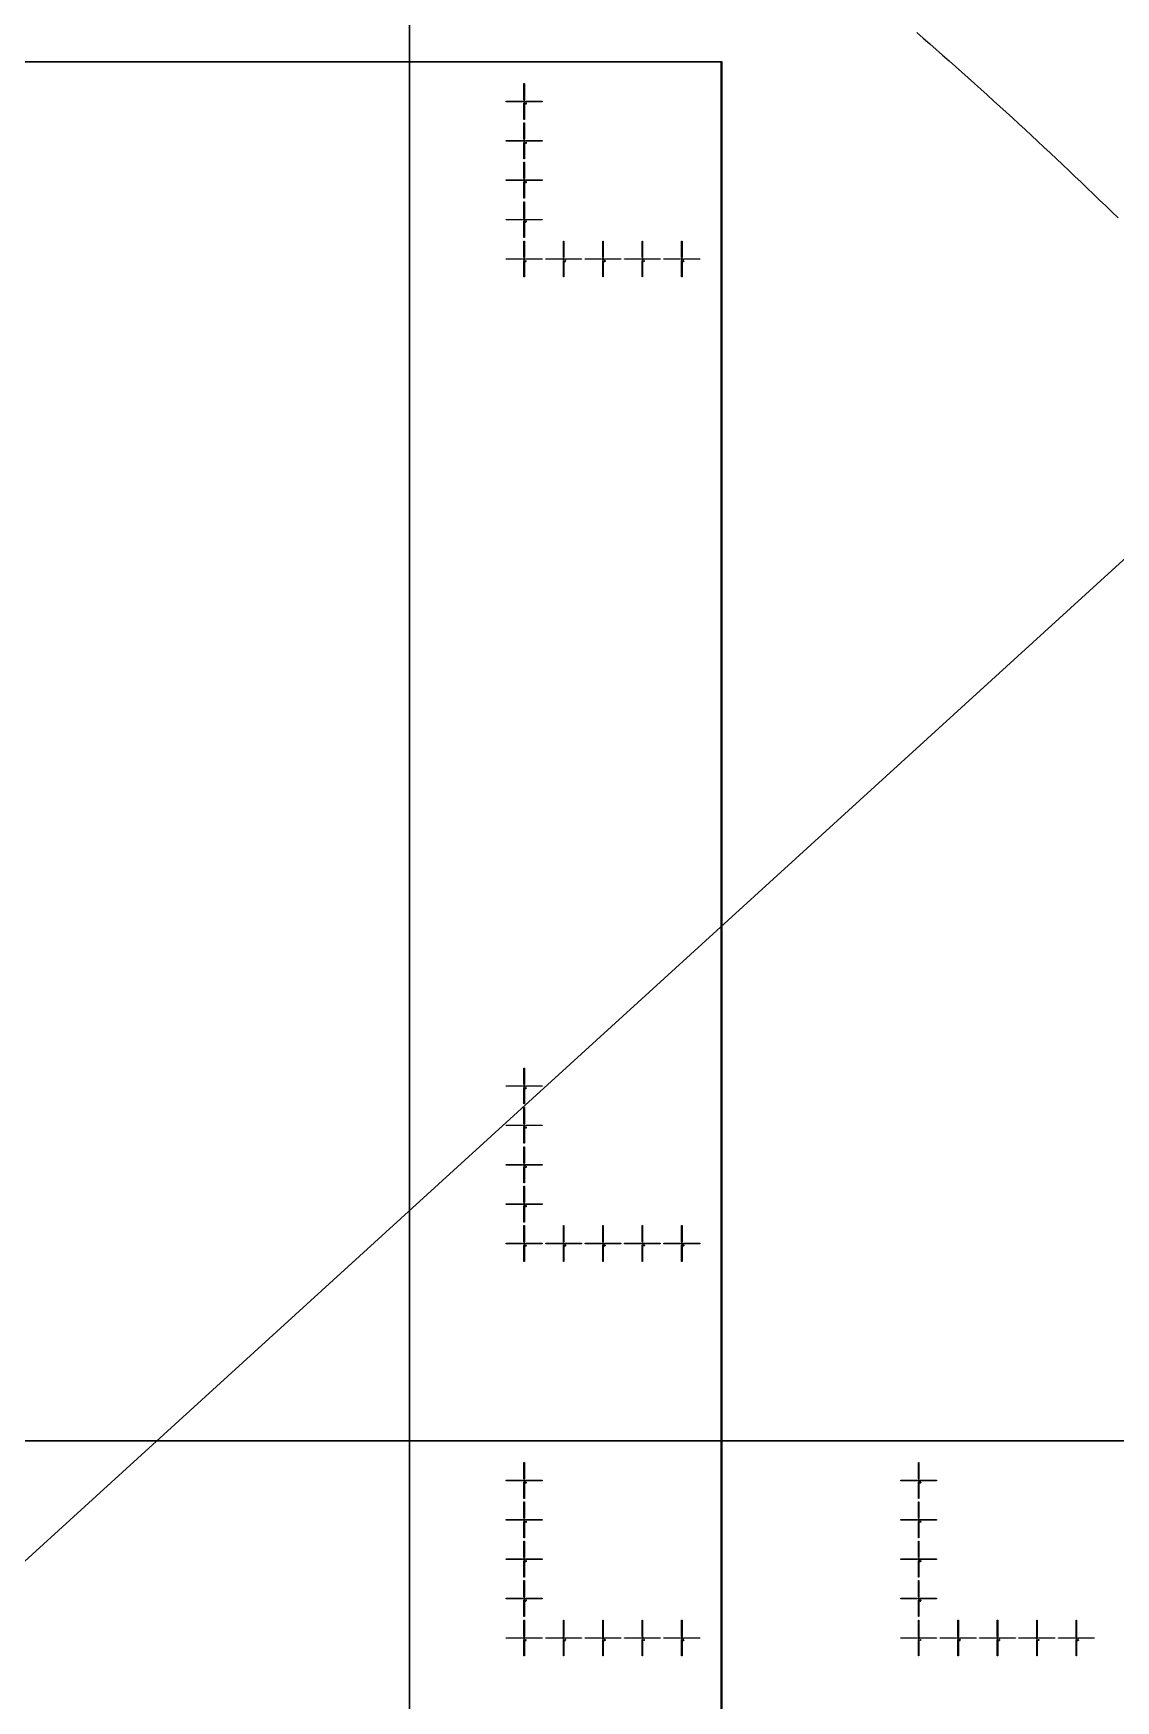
# Model space of a CAD drawing. Extents: x -25400 to 25400, y -24113 to 25400.
# Drawn here: x 10513 to 16007, y 8834 to 17302 of the extents above; entities that cross this region are included whole.
import ezdxf

# ---------------------------------------------------------------- set-up
doc = ezdxf.new("R2010")
doc.units = 0
for name, color, linetype in [('L0D0', 1, 'CONTINUOUS'), ('L1D0', 2, 'CONTINUOUS'), ('L3D0', 3, 'CONTINUOUS')]:
    doc.layers.add(name, color=color, linetype=linetype)

msp = doc.modelspace()

# ---------------------------------------------------------------- linework, layer by layer
at = {"layer": 'L0D0'}
for points in [[(12421.944, 22155.255), (12421.944, -22155.255)], [(12421.944, -22155.255), (12421.944, 22155.255)], [(14997.802, 17305.373), (15030.575, 17276.916), (15063.294, 17248.396), (15095.96, 17219.814), (15128.571, 17191.171), (15161.127, 17162.466), (15193.629, 17133.699), (15226.077, 17104.87), (15258.47, 17075.98), (15290.808, 17047.029), (15323.091, 17018.017), (15355.319, 16988.943), (15387.492, 16959.808), (15419.609, 16930.613), (15451.672, 16901.356), (15483.678, 16872.039), (15515.63, 16842.661), (15547.525, 16813.223), (15579.364, 16783.724), (15611.148, 16754.165), (15642.875, 16724.546), (15674.547, 16694.867), (15706.162, 16665.128), (15737.72, 16635.329), (15769.222, 16605.47), (15800.667, 16575.552), (15832.056, 16545.574), (15863.388, 16515.536), (15894.662, 16485.439), (15925.88, 16455.283), (15957.04, 16425.068), (15988.143, 16394.794), (16019.189, 16364.461)], [(0, 0), (16923.304, 15427.63)], [(16923.304, 15427.63), (0, 0)]]:
    msp.add_lwpolyline(points, dxfattribs=at)
at = {"layer": 'L1D0'}
for points in [[(13003.25, 16963.85), (13003.25, 17046.85), (13005.75, 17046.85), (13005.75, 16963.85)], [(12913.5, 16954.6), (12913.5, 16957.1), (12996.5, 16957.1), (12996.5, 16954.6)], [(13004.3, 16950.85), (13004.3, 16955.65), (12999.5, 16955.65), (12999.5, 16956.05), (13004.3, 16956.05), (13004.3, 16960.85), (13004.7, 16960.85), (13004.7, 16956.05), (13009.5, 16956.05), (13009.5, 16955.65), (13004.7, 16955.65), (13004.7, 16950.85)], [(13003.25, 16864.85), (13003.25, 16947.85), (13005.75, 16947.85), (13005.75, 16864.85)], [(13010.5, 16945.294), (13010.5, 16948.85), (13014.944, 16948.85), (13014.944, 16947.961), (13011.389, 16947.961), (13011.389, 16946.183), (13014.056, 16946.183), (13014.056, 16945.294)], [(13010.5, 16942.628), (13010.5, 16943.517), (13014.056, 16943.517), (13014.056, 16942.628)], [(13012.5, 16954.6), (13012.5, 16957.1), (13095.5, 16957.1), (13095.5, 16954.6)], [(13014.056, 16943.517), (13014.056, 16945.294), (13014.944, 16945.294), (13014.944, 16943.517)], [(13003.25, 16763.85), (13003.25, 16846.85), (13005.75, 16846.85), (13005.75, 16763.85)], [(12913.5, 16754.6), (12913.5, 16757.1), (12996.5, 16757.1), (12996.5, 16754.6)], [(13004.3, 16750.85), (13004.3, 16755.65), (12999.5, 16755.65), (12999.5, 16756.05), (13004.3, 16756.05), (13004.3, 16760.85), (13004.7, 16760.85), (13004.7, 16756.05), (13009.5, 16756.05), (13009.5, 16755.65), (13004.7, 16755.65), (13004.7, 16750.85)], [(13003.25, 16664.85), (13003.25, 16747.85), (13005.75, 16747.85), (13005.75, 16664.85)], [(13013.167, 16742.628), (13013.167, 16744.406), (13010.5, 16744.406), (13010.5, 16746.183), (13011.389, 16746.183), (13011.389, 16745.294), (13013.167, 16745.294), (13013.167, 16747.961), (13012.278, 16747.961), (13012.278, 16748.85), (13014.056, 16748.85), (13014.056, 16745.294), (13014.944, 16745.294), (13014.944, 16744.406), (13014.056, 16744.406), (13014.056, 16742.628)], [(13011.389, 16746.183), (13011.389, 16747.961), (13012.278, 16747.961), (13012.278, 16746.183)], [(13012.5, 16754.6), (13012.5, 16757.1), (13095.5, 16757.1), (13095.5, 16754.6)], [(13003.25, 16563.85), (13003.25, 16646.85), (13005.75, 16646.85), (13005.75, 16563.85)], [(12913.5, 16554.6), (12913.5, 16557.1), (12996.5, 16557.1), (12996.5, 16554.6)], [(13004.3, 16550.85), (13004.3, 16555.65), (12999.5, 16555.65), (12999.5, 16556.05), (13004.3, 16556.05), (13004.3, 16560.85), (13004.7, 16560.85), (13004.7, 16556.05), (13009.5, 16556.05), (13009.5, 16555.65), (13004.7, 16555.65), (13004.7, 16550.85)], [(13003.25, 16464.85), (13003.25, 16547.85), (13005.75, 16547.85), (13005.75, 16464.85)], [(13010.5, 16547.961), (13010.5, 16548.85), (13014.056, 16548.85), (13014.056, 16547.961)], [(13010.5, 16542.628), (13010.5, 16543.517), (13014.056, 16543.517), (13014.056, 16542.628)], [(13011.389, 16545.294), (13011.389, 16546.183), (13014.056, 16546.183), (13014.056, 16545.294)], [(13012.5, 16554.6), (13012.5, 16557.1), (13095.5, 16557.1), (13095.5, 16554.6)], [(13014.056, 16546.183), (13014.056, 16547.961), (13014.944, 16547.961), (13014.944, 16546.183)], [(13014.056, 16543.517), (13014.056, 16545.294), (13014.944, 16545.294), (13014.944, 16543.517)], [(13003.25, 16363.85), (13003.25, 16446.85), (13005.75, 16446.85), (13005.75, 16363.85)], [(12913.5, 16354.6), (12913.5, 16357.1), (12996.5, 16357.1), (12996.5, 16354.6)], [(13004.3, 16350.85), (13004.3, 16355.65), (12999.5, 16355.65), (12999.5, 16356.05), (13004.3, 16356.05), (13004.3, 16360.85), (13004.7, 16360.85), (13004.7, 16356.05), (13009.5, 16356.05), (13009.5, 16355.65), (13004.7, 16355.65), (13004.7, 16350.85)], [(13003.25, 16264.85), (13003.25, 16347.85), (13005.75, 16347.85), (13005.75, 16264.85)], [(13010.5, 16347.072), (13010.5, 16347.961), (13011.389, 16347.961), (13011.389, 16347.072)], [(13010.5, 16342.628), (13010.5, 16344.406), (13011.389, 16344.406), (13011.389, 16343.517), (13014.944, 16343.517), (13014.944, 16342.628)], [(13011.389, 16347.961), (13011.389, 16348.85), (13014.056, 16348.85), (13014.056, 16347.961)], [(13011.389, 16344.406), (13011.389, 16345.294), (13013.167, 16345.294), (13013.167, 16344.406)], [(13012.5, 16354.6), (13012.5, 16357.1), (13095.5, 16357.1), (13095.5, 16354.6)], [(13013.167, 16345.294), (13013.167, 16346.183), (13014.056, 16346.183), (13014.056, 16345.294)], [(13014.056, 16346.183), (13014.056, 16347.961), (13014.944, 16347.961), (13014.944, 16346.183)], [(13003.25, 16163.85), (13003.25, 16246.85), (13005.75, 16246.85), (13005.75, 16163.85)], [(13203.25, 16163.85), (13203.25, 16246.85), (13205.75, 16246.85), (13205.75, 16163.85)], [(13403.25, 16163.85), (13403.25, 16246.85), (13405.75, 16246.85), (13405.75, 16163.85)], [(13603.25, 16163.85), (13603.25, 16246.85), (13605.75, 16246.85), (13605.75, 16163.85)], [(13803.25, 16163.85), (13803.25, 16246.85), (13805.75, 16246.85), (13805.75, 16163.85)], [(12913.5, 16154.6), (12913.5, 16157.1), (12996.5, 16157.1), (12996.5, 16154.6)], [(13004.3, 16150.85), (13004.3, 16155.65), (12999.5, 16155.65), (12999.5, 16156.05), (13004.3, 16156.05), (13004.3, 16160.85), (13004.7, 16160.85), (13004.7, 16156.05), (13009.5, 16156.05), (13009.5, 16155.65), (13004.7, 16155.65), (13004.7, 16150.85)], [(13003.25, 16064.85), (13003.25, 16147.85), (13005.75, 16147.85), (13005.75, 16064.85)], [(13011.389, 16142.628), (13011.389, 16143.517), (13012.278, 16143.517), (13012.278, 16147.072), (13011.389, 16147.072), (13011.389, 16147.961), (13012.278, 16147.961), (13012.278, 16148.85), (13013.167, 16148.85), (13013.167, 16143.517), (13014.056, 16143.517), (13014.056, 16142.628)], [(13012.5, 16154.6), (13012.5, 16157.1), (13095.5, 16157.1), (13095.5, 16154.6)], [(13113.5, 16154.6), (13113.5, 16157.1), (13196.5, 16157.1), (13196.5, 16154.6)], [(13204.3, 16150.85), (13204.3, 16155.65), (13199.5, 16155.65), (13199.5, 16156.05), (13204.3, 16156.05), (13204.3, 16160.85), (13204.7, 16160.85), (13204.7, 16156.05), (13209.5, 16156.05), (13209.5, 16155.65), (13204.7, 16155.65), (13204.7, 16150.85)], [(13203.25, 16064.85), (13203.25, 16147.85), (13205.75, 16147.85), (13205.75, 16064.85)], [(13210.5, 16147.072), (13210.5, 16147.961), (13211.389, 16147.961), (13211.389, 16147.072)], [(13210.5, 16142.628), (13210.5, 16144.406), (13211.389, 16144.406), (13211.389, 16143.517), (13214.944, 16143.517), (13214.944, 16142.628)], [(13211.389, 16147.961), (13211.389, 16148.85), (13214.056, 16148.85), (13214.056, 16147.961)], [(13211.389, 16144.406), (13211.389, 16145.294), (13213.167, 16145.294), (13213.167, 16144.406)], [(13212.5, 16154.6), (13212.5, 16157.1), (13295.5, 16157.1), (13295.5, 16154.6)], [(13213.167, 16145.294), (13213.167, 16146.183), (13214.056, 16146.183), (13214.056, 16145.294)], [(13214.056, 16146.183), (13214.056, 16147.961), (13214.944, 16147.961), (13214.944, 16146.183)], [(13313.5, 16154.6), (13313.5, 16157.1), (13396.5, 16157.1), (13396.5, 16154.6)], [(13404.3, 16150.85), (13404.3, 16155.65), (13399.5, 16155.65), (13399.5, 16156.05), (13404.3, 16156.05), (13404.3, 16160.85), (13404.7, 16160.85), (13404.7, 16156.05), (13409.5, 16156.05), (13409.5, 16155.65), (13404.7, 16155.65), (13404.7, 16150.85)], [(13403.25, 16064.85), (13403.25, 16147.85), (13405.75, 16147.85), (13405.75, 16064.85)], [(13410.5, 16147.961), (13410.5, 16148.85), (13414.056, 16148.85), (13414.056, 16147.961)], [(13410.5, 16142.628), (13410.5, 16143.517), (13414.056, 16143.517), (13414.056, 16142.628)], [(13411.389, 16145.294), (13411.389, 16146.183), (13414.056, 16146.183), (13414.056, 16145.294)], [(13412.5, 16154.6), (13412.5, 16157.1), (13495.5, 16157.1), (13495.5, 16154.6)], [(13414.056, 16146.183), (13414.056, 16147.961), (13414.944, 16147.961), (13414.944, 16146.183)], [(13414.056, 16143.517), (13414.056, 16145.294), (13414.944, 16145.294), (13414.944, 16143.517)], [(13513.5, 16154.6), (13513.5, 16157.1), (13596.5, 16157.1), (13596.5, 16154.6)], [(13604.3, 16150.85), (13604.3, 16155.65), (13599.5, 16155.65), (13599.5, 16156.05), (13604.3, 16156.05), (13604.3, 16160.85), (13604.7, 16160.85), (13604.7, 16156.05), (13609.5, 16156.05), (13609.5, 16155.65), (13604.7, 16155.65), (13604.7, 16150.85)], [(13603.25, 16064.85), (13603.25, 16147.85), (13605.75, 16147.85), (13605.75, 16064.85)], [(13613.167, 16142.628), (13613.167, 16144.406), (13610.5, 16144.406), (13610.5, 16146.183), (13611.389, 16146.183), (13611.389, 16145.294), (13613.167, 16145.294), (13613.167, 16147.961), (13612.278, 16147.961), (13612.278, 16148.85), (13614.056, 16148.85), (13614.056, 16145.294), (13614.944, 16145.294), (13614.944, 16144.406), (13614.056, 16144.406), (13614.056, 16142.628)], [(13611.389, 16146.183), (13611.389, 16147.961), (13612.278, 16147.961), (13612.278, 16146.183)], [(13612.5, 16154.6), (13612.5, 16157.1), (13695.5, 16157.1), (13695.5, 16154.6)], [(13713.5, 16154.6), (13713.5, 16157.1), (13796.5, 16157.1), (13796.5, 16154.6)], [(13804.3, 16150.85), (13804.3, 16155.65), (13799.5, 16155.65), (13799.5, 16156.05), (13804.3, 16156.05), (13804.3, 16160.85), (13804.7, 16160.85), (13804.7, 16156.05), (13809.5, 16156.05), (13809.5, 16155.65), (13804.7, 16155.65), (13804.7, 16150.85)], [(13803.25, 16064.85), (13803.25, 16147.85), (13805.75, 16147.85), (13805.75, 16064.85)], [(13810.5, 16145.294), (13810.5, 16148.85), (13814.944, 16148.85), (13814.944, 16147.961), (13811.389, 16147.961), (13811.389, 16146.183), (13814.056, 16146.183), (13814.056, 16145.294)], [(13810.5, 16142.628), (13810.5, 16143.517), (13814.056, 16143.517), (13814.056, 16142.628)], [(13812.5, 16154.6), (13812.5, 16157.1), (13895.5, 16157.1), (13895.5, 16154.6)], [(13814.056, 16143.517), (13814.056, 16145.294), (13814.944, 16145.294), (13814.944, 16143.517)], [(13003.25, 11963.85), (13003.25, 12046.85), (13005.75, 12046.85), (13005.75, 11963.85)], [(12913.5, 11954.6), (12913.5, 11957.1), (12996.5, 11957.1), (12996.5, 11954.6)], [(13004.3, 11950.85), (13004.3, 11955.65), (12999.5, 11955.65), (12999.5, 11956.05), (13004.3, 11956.05), (13004.3, 11960.85), (13004.7, 11960.85), (13004.7, 11956.05), (13009.5, 11956.05), (13009.5, 11955.65), (13004.7, 11955.65), (13004.7, 11950.85)], [(13003.25, 11864.85), (13003.25, 11947.85), (13005.75, 11947.85), (13005.75, 11864.85)], [(13010.5, 11945.294), (13010.5, 11948.85), (13014.944, 11948.85), (13014.944, 11947.961), (13011.389, 11947.961), (13011.389, 11946.183), (13014.056, 11946.183), (13014.056, 11945.294)], [(13010.5, 11942.628), (13010.5, 11943.517), (13014.056, 11943.517), (13014.056, 11942.628)], [(13012.5, 11954.6), (13012.5, 11957.1), (13095.5, 11957.1), (13095.5, 11954.6)], [(13014.056, 11943.517), (13014.056, 11945.294), (13014.944, 11945.294), (13014.944, 11943.517)], [(13003.25, 11763.85), (13003.25, 11846.85), (13005.75, 11846.85), (13005.75, 11763.85)], [(12913.5, 11754.6), (12913.5, 11757.1), (12996.5, 11757.1), (12996.5, 11754.6)], [(13004.3, 11750.85), (13004.3, 11755.65), (12999.5, 11755.65), (12999.5, 11756.05), (13004.3, 11756.05), (13004.3, 11760.85), (13004.7, 11760.85), (13004.7, 11756.05), (13009.5, 11756.05), (13009.5, 11755.65), (13004.7, 11755.65), (13004.7, 11750.85)], [(13003.25, 11664.85), (13003.25, 11747.85), (13005.75, 11747.85), (13005.75, 11664.85)], [(13013.167, 11742.628), (13013.167, 11744.406), (13010.5, 11744.406), (13010.5, 11746.183), (13011.389, 11746.183), (13011.389, 11745.294), (13013.167, 11745.294), (13013.167, 11747.961), (13012.278, 11747.961), (13012.278, 11748.85), (13014.056, 11748.85), (13014.056, 11745.294), (13014.944, 11745.294), (13014.944, 11744.406), (13014.056, 11744.406), (13014.056, 11742.628)], [(13011.389, 11746.183), (13011.389, 11747.961), (13012.278, 11747.961), (13012.278, 11746.183)], [(13012.5, 11754.6), (13012.5, 11757.1), (13095.5, 11757.1), (13095.5, 11754.6)], [(13003.25, 11563.85), (13003.25, 11646.85), (13005.75, 11646.85), (13005.75, 11563.85)], [(12913.5, 11554.6), (12913.5, 11557.1), (12996.5, 11557.1), (12996.5, 11554.6)], [(13004.3, 11550.85), (13004.3, 11555.65), (12999.5, 11555.65), (12999.5, 11556.05), (13004.3, 11556.05), (13004.3, 11560.85), (13004.7, 11560.85), (13004.7, 11556.05), (13009.5, 11556.05), (13009.5, 11555.65), (13004.7, 11555.65), (13004.7, 11550.85)], [(13003.25, 11464.85), (13003.25, 11547.85), (13005.75, 11547.85), (13005.75, 11464.85)], [(13010.5, 11547.961), (13010.5, 11548.85), (13014.056, 11548.85), (13014.056, 11547.961)], [(13010.5, 11542.628), (13010.5, 11543.517), (13014.056, 11543.517), (13014.056, 11542.628)], [(13011.389, 11545.294), (13011.389, 11546.183), (13014.056, 11546.183), (13014.056, 11545.294)], [(13012.5, 11554.6), (13012.5, 11557.1), (13095.5, 11557.1), (13095.5, 11554.6)], [(13014.056, 11546.183), (13014.056, 11547.961), (13014.944, 11547.961), (13014.944, 11546.183)], [(13014.056, 11543.517), (13014.056, 11545.294), (13014.944, 11545.294), (13014.944, 11543.517)], [(13003.25, 11363.85), (13003.25, 11446.85), (13005.75, 11446.85), (13005.75, 11363.85)], [(12913.5, 11354.6), (12913.5, 11357.1), (12996.5, 11357.1), (12996.5, 11354.6)], [(13004.3, 11350.85), (13004.3, 11355.65), (12999.5, 11355.65), (12999.5, 11356.05), (13004.3, 11356.05), (13004.3, 11360.85), (13004.7, 11360.85), (13004.7, 11356.05), (13009.5, 11356.05), (13009.5, 11355.65), (13004.7, 11355.65), (13004.7, 11350.85)], [(13003.25, 11264.85), (13003.25, 11347.85), (13005.75, 11347.85), (13005.75, 11264.85)], [(13010.5, 11347.072), (13010.5, 11347.961), (13011.389, 11347.961), (13011.389, 11347.072)], [(13011.389, 11347.961), (13011.389, 11348.85), (13014.056, 11348.85), (13014.056, 11347.961)], [(13012.5, 11354.6), (13012.5, 11357.1), (13095.5, 11357.1), (13095.5, 11354.6)], [(13014.056, 11346.183), (13014.056, 11347.961), (13014.944, 11347.961), (13014.944, 11346.183)], [(13010.5, 11342.628), (13010.5, 11344.406), (13011.389, 11344.406), (13011.389, 11343.517), (13014.944, 11343.517), (13014.944, 11342.628)], [(13011.389, 11344.406), (13011.389, 11345.294), (13013.167, 11345.294), (13013.167, 11344.406)], [(13013.167, 11345.294), (13013.167, 11346.183), (13014.056, 11346.183), (13014.056, 11345.294)], [(13003.25, 11163.85), (13003.25, 11246.85), (13005.75, 11246.85), (13005.75, 11163.85)], [(13203.25, 11163.85), (13203.25, 11246.85), (13205.75, 11246.85), (13205.75, 11163.85)], [(13403.25, 11163.85), (13403.25, 11246.85), (13405.75, 11246.85), (13405.75, 11163.85)], [(13603.25, 11163.85), (13603.25, 11246.85), (13605.75, 11246.85), (13605.75, 11163.85)], [(13803.25, 11163.85), (13803.25, 11246.85), (13805.75, 11246.85), (13805.75, 11163.85)], [(12913.5, 11154.6), (12913.5, 11157.1), (12996.5, 11157.1), (12996.5, 11154.6)], [(13004.3, 11150.85), (13004.3, 11155.65), (12999.5, 11155.65), (12999.5, 11156.05), (13004.3, 11156.05), (13004.3, 11160.85), (13004.7, 11160.85), (13004.7, 11156.05), (13009.5, 11156.05), (13009.5, 11155.65), (13004.7, 11155.65), (13004.7, 11150.85)], [(13003.25, 11064.85), (13003.25, 11147.85), (13005.75, 11147.85), (13005.75, 11064.85)], [(13011.389, 11142.628), (13011.389, 11143.517), (13012.278, 11143.517), (13012.278, 11147.072), (13011.389, 11147.072), (13011.389, 11147.961), (13012.278, 11147.961), (13012.278, 11148.85), (13013.167, 11148.85), (13013.167, 11143.517), (13014.056, 11143.517), (13014.056, 11142.628)], [(13012.5, 11154.6), (13012.5, 11157.1), (13095.5, 11157.1), (13095.5, 11154.6)], [(13113.5, 11154.6), (13113.5, 11157.1), (13196.5, 11157.1), (13196.5, 11154.6)], [(13204.3, 11150.85), (13204.3, 11155.65), (13199.5, 11155.65), (13199.5, 11156.05), (13204.3, 11156.05), (13204.3, 11160.85), (13204.7, 11160.85), (13204.7, 11156.05), (13209.5, 11156.05), (13209.5, 11155.65), (13204.7, 11155.65), (13204.7, 11150.85)], [(13203.25, 11064.85), (13203.25, 11147.85), (13205.75, 11147.85), (13205.75, 11064.85)], [(13210.5, 11147.072), (13210.5, 11147.961), (13211.389, 11147.961), (13211.389, 11147.072)], [(13210.5, 11142.628), (13210.5, 11144.406), (13211.389, 11144.406), (13211.389, 11143.517), (13214.944, 11143.517), (13214.944, 11142.628)], [(13211.389, 11147.961), (13211.389, 11148.85), (13214.056, 11148.85), (13214.056, 11147.961)], [(13211.389, 11144.406), (13211.389, 11145.294), (13213.167, 11145.294), (13213.167, 11144.406)], [(13212.5, 11154.6), (13212.5, 11157.1), (13295.5, 11157.1), (13295.5, 11154.6)], [(13213.167, 11145.294), (13213.167, 11146.183), (13214.056, 11146.183), (13214.056, 11145.294)], [(13214.056, 11146.183), (13214.056, 11147.961), (13214.944, 11147.961), (13214.944, 11146.183)], [(13313.5, 11154.6), (13313.5, 11157.1), (13396.5, 11157.1), (13396.5, 11154.6)], [(13404.3, 11150.85), (13404.3, 11155.65), (13399.5, 11155.65), (13399.5, 11156.05), (13404.3, 11156.05), (13404.3, 11160.85), (13404.7, 11160.85), (13404.7, 11156.05), (13409.5, 11156.05), (13409.5, 11155.65), (13404.7, 11155.65), (13404.7, 11150.85)], [(13403.25, 11064.85), (13403.25, 11147.85), (13405.75, 11147.85), (13405.75, 11064.85)], [(13410.5, 11147.961), (13410.5, 11148.85), (13414.056, 11148.85), (13414.056, 11147.961)], [(13410.5, 11142.628), (13410.5, 11143.517), (13414.056, 11143.517), (13414.056, 11142.628)], [(13411.389, 11145.294), (13411.389, 11146.183), (13414.056, 11146.183), (13414.056, 11145.294)], [(13412.5, 11154.6), (13412.5, 11157.1), (13495.5, 11157.1), (13495.5, 11154.6)], [(13414.056, 11146.183), (13414.056, 11147.961), (13414.944, 11147.961), (13414.944, 11146.183)], [(13414.056, 11143.517), (13414.056, 11145.294), (13414.944, 11145.294), (13414.944, 11143.517)], [(13513.5, 11154.6), (13513.5, 11157.1), (13596.5, 11157.1), (13596.5, 11154.6)], [(13604.3, 11150.85), (13604.3, 11155.65), (13599.5, 11155.65), (13599.5, 11156.05), (13604.3, 11156.05), (13604.3, 11160.85), (13604.7, 11160.85), (13604.7, 11156.05), (13609.5, 11156.05), (13609.5, 11155.65), (13604.7, 11155.65), (13604.7, 11150.85)], [(13603.25, 11064.85), (13603.25, 11147.85), (13605.75, 11147.85), (13605.75, 11064.85)], [(13613.167, 11142.628), (13613.167, 11144.406), (13610.5, 11144.406), (13610.5, 11146.183), (13611.389, 11146.183), (13611.389, 11145.294), (13613.167, 11145.294), (13613.167, 11147.961), (13612.278, 11147.961), (13612.278, 11148.85), (13614.056, 11148.85), (13614.056, 11145.294), (13614.944, 11145.294), (13614.944, 11144.406), (13614.056, 11144.406), (13614.056, 11142.628)], [(13611.389, 11146.183), (13611.389, 11147.961), (13612.278, 11147.961), (13612.278, 11146.183)], [(13612.5, 11154.6), (13612.5, 11157.1), (13695.5, 11157.1), (13695.5, 11154.6)], [(13713.5, 11154.6), (13713.5, 11157.1), (13796.5, 11157.1), (13796.5, 11154.6)], [(13804.3, 11150.85), (13804.3, 11155.65), (13799.5, 11155.65), (13799.5, 11156.05), (13804.3, 11156.05), (13804.3, 11160.85), (13804.7, 11160.85), (13804.7, 11156.05), (13809.5, 11156.05), (13809.5, 11155.65), (13804.7, 11155.65), (13804.7, 11150.85)], [(13803.25, 11064.85), (13803.25, 11147.85), (13805.75, 11147.85), (13805.75, 11064.85)], [(13810.5, 11145.294), (13810.5, 11148.85), (13814.944, 11148.85), (13814.944, 11147.961), (13811.389, 11147.961), (13811.389, 11146.183), (13814.056, 11146.183), (13814.056, 11145.294)], [(13810.5, 11142.628), (13810.5, 11143.517), (13814.056, 11143.517), (13814.056, 11142.628)], [(13812.5, 11154.6), (13812.5, 11157.1), (13895.5, 11157.1), (13895.5, 11154.6)], [(13814.056, 11143.517), (13814.056, 11145.294), (13814.944, 11145.294), (13814.944, 11143.517)], [(13003.25, 9960.85), (13003.25, 10043.85), (13005.75, 10043.85), (13005.75, 9960.85)], [(15006.25, 9960.85), (15006.25, 10043.85), (15008.75, 10043.85), (15008.75, 9960.85)], [(12913.5, 9951.6), (12913.5, 9954.1), (12996.5, 9954.1), (12996.5, 9951.6)], [(13004.3, 9947.85), (13004.3, 9952.65), (12999.5, 9952.65), (12999.5, 9953.05), (13004.3, 9953.05), (13004.3, 9957.85), (13004.7, 9957.85), (13004.7, 9953.05), (13009.5, 9953.05), (13009.5, 9952.65), (13004.7, 9952.65), (13004.7, 9947.85)], [(13003.25, 9861.85), (13003.25, 9944.85), (13005.75, 9944.85), (13005.75, 9861.85)], [(13010.5, 9942.294), (13010.5, 9945.85), (13014.944, 9945.85), (13014.944, 9944.961), (13011.389, 9944.961), (13011.389, 9943.183), (13014.056, 9943.183), (13014.056, 9942.294)], [(13010.5, 9939.628), (13010.5, 9940.517), (13014.056, 9940.517), (13014.056, 9939.628)], [(13012.5, 9951.6), (13012.5, 9954.1), (13095.5, 9954.1), (13095.5, 9951.6)], [(13014.056, 9940.517), (13014.056, 9942.294), (13014.944, 9942.294), (13014.944, 9940.517)], [(14916.5, 9951.6), (14916.5, 9954.1), (14999.5, 9954.1), (14999.5, 9951.6)], [(15007.3, 9947.85), (15007.3, 9952.65), (15002.5, 9952.65), (15002.5, 9953.05), (15007.3, 9953.05), (15007.3, 9957.85), (15007.7, 9957.85), (15007.7, 9953.05), (15012.5, 9953.05), (15012.5, 9952.65), (15007.7, 9952.65), (15007.7, 9947.85)], [(15006.25, 9861.85), (15006.25, 9944.85), (15008.75, 9944.85), (15008.75, 9861.85)], [(15013.5, 9942.294), (15013.5, 9945.85), (15017.944, 9945.85), (15017.944, 9944.961), (15014.389, 9944.961), (15014.389, 9943.183), (15017.056, 9943.183), (15017.056, 9942.294)], [(15013.5, 9939.628), (15013.5, 9940.517), (15017.056, 9940.517), (15017.056, 9939.628)], [(15015.5, 9951.6), (15015.5, 9954.1), (15098.5, 9954.1), (15098.5, 9951.6)], [(15017.056, 9940.517), (15017.056, 9942.294), (15017.944, 9942.294), (15017.944, 9940.517)], [(13003.25, 9760.85), (13003.25, 9843.85), (13005.75, 9843.85), (13005.75, 9760.85)], [(15006.25, 9760.85), (15006.25, 9843.85), (15008.75, 9843.85), (15008.75, 9760.85)], [(12913.5, 9751.6), (12913.5, 9754.1), (12996.5, 9754.1), (12996.5, 9751.6)], [(13004.3, 9747.85), (13004.3, 9752.65), (12999.5, 9752.65), (12999.5, 9753.05), (13004.3, 9753.05), (13004.3, 9757.85), (13004.7, 9757.85), (13004.7, 9753.05), (13009.5, 9753.05), (13009.5, 9752.65), (13004.7, 9752.65), (13004.7, 9747.85)], [(13003.25, 9661.85), (13003.25, 9744.85), (13005.75, 9744.85), (13005.75, 9661.85)], [(13013.167, 9739.628), (13013.167, 9741.406), (13010.5, 9741.406), (13010.5, 9743.183), (13011.389, 9743.183), (13011.389, 9742.294), (13013.167, 9742.294), (13013.167, 9744.961), (13012.278, 9744.961), (13012.278, 9745.85), (13014.056, 9745.85), (13014.056, 9742.294), (13014.944, 9742.294), (13014.944, 9741.406), (13014.056, 9741.406), (13014.056, 9739.628)], [(13011.389, 9743.183), (13011.389, 9744.961), (13012.278, 9744.961), (13012.278, 9743.183)], [(13012.5, 9751.6), (13012.5, 9754.1), (13095.5, 9754.1), (13095.5, 9751.6)], [(14916.5, 9751.6), (14916.5, 9754.1), (14999.5, 9754.1), (14999.5, 9751.6)], [(15007.3, 9747.85), (15007.3, 9752.65), (15002.5, 9752.65), (15002.5, 9753.05), (15007.3, 9753.05), (15007.3, 9757.85), (15007.7, 9757.85), (15007.7, 9753.05), (15012.5, 9753.05), (15012.5, 9752.65), (15007.7, 9752.65), (15007.7, 9747.85)], [(15006.25, 9661.85), (15006.25, 9744.85), (15008.75, 9744.85), (15008.75, 9661.85)], [(15016.167, 9739.628), (15016.167, 9741.406), (15013.5, 9741.406), (15013.5, 9743.183), (15014.389, 9743.183), (15014.389, 9742.294), (15016.167, 9742.294), (15016.167, 9744.961), (15015.278, 9744.961), (15015.278, 9745.85), (15017.056, 9745.85), (15017.056, 9742.294), (15017.944, 9742.294), (15017.944, 9741.406), (15017.056, 9741.406), (15017.056, 9739.628)], [(15014.389, 9743.183), (15014.389, 9744.961), (15015.278, 9744.961), (15015.278, 9743.183)], [(15015.5, 9751.6), (15015.5, 9754.1), (15098.5, 9754.1), (15098.5, 9751.6)], [(13003.25, 9560.85), (13003.25, 9643.85), (13005.75, 9643.85), (13005.75, 9560.85)], [(15006.25, 9560.85), (15006.25, 9643.85), (15008.75, 9643.85), (15008.75, 9560.85)], [(12913.5, 9551.6), (12913.5, 9554.1), (12996.5, 9554.1), (12996.5, 9551.6)], [(13004.3, 9547.85), (13004.3, 9552.65), (12999.5, 9552.65), (12999.5, 9553.05), (13004.3, 9553.05), (13004.3, 9557.85), (13004.7, 9557.85), (13004.7, 9553.05), (13009.5, 9553.05), (13009.5, 9552.65), (13004.7, 9552.65), (13004.7, 9547.85)], [(13003.25, 9461.85), (13003.25, 9544.85), (13005.75, 9544.85), (13005.75, 9461.85)], [(13010.5, 9544.961), (13010.5, 9545.85), (13014.056, 9545.85), (13014.056, 9544.961)], [(13010.5, 9539.628), (13010.5, 9540.517), (13014.056, 9540.517), (13014.056, 9539.628)], [(13011.389, 9542.294), (13011.389, 9543.183), (13014.056, 9543.183), (13014.056, 9542.294)], [(13012.5, 9551.6), (13012.5, 9554.1), (13095.5, 9554.1), (13095.5, 9551.6)], [(13014.056, 9543.183), (13014.056, 9544.961), (13014.944, 9544.961), (13014.944, 9543.183)], [(13014.056, 9540.517), (13014.056, 9542.294), (13014.944, 9542.294), (13014.944, 9540.517)], [(14916.5, 9551.6), (14916.5, 9554.1), (14999.5, 9554.1), (14999.5, 9551.6)], [(15007.3, 9547.85), (15007.3, 9552.65), (15002.5, 9552.65), (15002.5, 9553.05), (15007.3, 9553.05), (15007.3, 9557.85), (15007.7, 9557.85), (15007.7, 9553.05), (15012.5, 9553.05), (15012.5, 9552.65), (15007.7, 9552.65), (15007.7, 9547.85)], [(15006.25, 9461.85), (15006.25, 9544.85), (15008.75, 9544.85), (15008.75, 9461.85)], [(15013.5, 9544.961), (15013.5, 9545.85), (15017.056, 9545.85), (15017.056, 9544.961)], [(15013.5, 9539.628), (15013.5, 9540.517), (15017.056, 9540.517), (15017.056, 9539.628)], [(15014.389, 9542.294), (15014.389, 9543.183), (15017.056, 9543.183), (15017.056, 9542.294)], [(15015.5, 9551.6), (15015.5, 9554.1), (15098.5, 9554.1), (15098.5, 9551.6)], [(15017.056, 9543.183), (15017.056, 9544.961), (15017.944, 9544.961), (15017.944, 9543.183)], [(15017.056, 9540.517), (15017.056, 9542.294), (15017.944, 9542.294), (15017.944, 9540.517)], [(13003.25, 9360.85), (13003.25, 9443.85), (13005.75, 9443.85), (13005.75, 9360.85)], [(15006.25, 9360.85), (15006.25, 9443.85), (15008.75, 9443.85), (15008.75, 9360.85)], [(12913.5, 9351.6), (12913.5, 9354.1), (12996.5, 9354.1), (12996.5, 9351.6)], [(13004.3, 9347.85), (13004.3, 9352.65), (12999.5, 9352.65), (12999.5, 9353.05), (13004.3, 9353.05), (13004.3, 9357.85), (13004.7, 9357.85), (13004.7, 9353.05), (13009.5, 9353.05), (13009.5, 9352.65), (13004.7, 9352.65), (13004.7, 9347.85)], [(13003.25, 9261.85), (13003.25, 9344.85), (13005.75, 9344.85), (13005.75, 9261.85)], [(13010.5, 9344.072), (13010.5, 9344.961), (13011.389, 9344.961), (13011.389, 9344.072)], [(13010.5, 9339.628), (13010.5, 9341.406), (13011.389, 9341.406), (13011.389, 9340.517), (13014.944, 9340.517), (13014.944, 9339.628)], [(13011.389, 9344.961), (13011.389, 9345.85), (13014.056, 9345.85), (13014.056, 9344.961)], [(13011.389, 9341.406), (13011.389, 9342.294), (13013.167, 9342.294), (13013.167, 9341.406)], [(13012.5, 9351.6), (13012.5, 9354.1), (13095.5, 9354.1), (13095.5, 9351.6)], [(13013.167, 9342.294), (13013.167, 9343.183), (13014.056, 9343.183), (13014.056, 9342.294)], [(13014.056, 9343.183), (13014.056, 9344.961), (13014.944, 9344.961), (13014.944, 9343.183)], [(14916.5, 9351.6), (14916.5, 9354.1), (14999.5, 9354.1), (14999.5, 9351.6)], [(15007.3, 9347.85), (15007.3, 9352.65), (15002.5, 9352.65), (15002.5, 9353.05), (15007.3, 9353.05), (15007.3, 9357.85), (15007.7, 9357.85), (15007.7, 9353.05), (15012.5, 9353.05), (15012.5, 9352.65), (15007.7, 9352.65), (15007.7, 9347.85)], [(15006.25, 9261.85), (15006.25, 9344.85), (15008.75, 9344.85), (15008.75, 9261.85)], [(15013.5, 9344.072), (15013.5, 9344.961), (15014.389, 9344.961), (15014.389, 9344.072)], [(15013.5, 9339.628), (15013.5, 9341.406), (15014.389, 9341.406), (15014.389, 9340.517), (15017.944, 9340.517), (15017.944, 9339.628)], [(15014.389, 9344.961), (15014.389, 9345.85), (15017.056, 9345.85), (15017.056, 9344.961)], [(15014.389, 9341.406), (15014.389, 9342.294), (15016.167, 9342.294), (15016.167, 9341.406)], [(15015.5, 9351.6), (15015.5, 9354.1), (15098.5, 9354.1), (15098.5, 9351.6)], [(15016.167, 9342.294), (15016.167, 9343.183), (15017.056, 9343.183), (15017.056, 9342.294)], [(15017.056, 9343.183), (15017.056, 9344.961), (15017.944, 9344.961), (15017.944, 9343.183)], [(13003.25, 9160.85), (13003.25, 9243.85), (13005.75, 9243.85), (13005.75, 9160.85)], [(13203.25, 9160.85), (13203.25, 9243.85), (13205.75, 9243.85), (13205.75, 9160.85)], [(13403.25, 9160.85), (13403.25, 9243.85), (13405.75, 9243.85), (13405.75, 9160.85)], [(13603.25, 9160.85), (13603.25, 9243.85), (13605.75, 9243.85), (13605.75, 9160.85)], [(13803.25, 9160.85), (13803.25, 9243.85), (13805.75, 9243.85), (13805.75, 9160.85)], [(15006.25, 9160.85), (15006.25, 9243.85), (15008.75, 9243.85), (15008.75, 9160.85)], [(15206.25, 9160.85), (15206.25, 9243.85), (15208.75, 9243.85), (15208.75, 9160.85)], [(15406.25, 9160.85), (15406.25, 9243.85), (15408.75, 9243.85), (15408.75, 9160.85)], [(15606.25, 9160.85), (15606.25, 9243.85), (15608.75, 9243.85), (15608.75, 9160.85)], [(15806.25, 9160.85), (15806.25, 9243.85), (15808.75, 9243.85), (15808.75, 9160.85)], [(12913.5, 9151.6), (12913.5, 9154.1), (12996.5, 9154.1), (12996.5, 9151.6)], [(13004.3, 9147.85), (13004.3, 9152.65), (12999.5, 9152.65), (12999.5, 9153.05), (13004.3, 9153.05), (13004.3, 9157.85), (13004.7, 9157.85), (13004.7, 9153.05), (13009.5, 9153.05), (13009.5, 9152.65), (13004.7, 9152.65), (13004.7, 9147.85)], [(13003.25, 9061.85), (13003.25, 9144.85), (13005.75, 9144.85), (13005.75, 9061.85)], [(13011.389, 9139.628), (13011.389, 9140.517), (13012.278, 9140.517), (13012.278, 9144.072), (13011.389, 9144.072), (13011.389, 9144.961), (13012.278, 9144.961), (13012.278, 9145.85), (13013.167, 9145.85), (13013.167, 9140.517), (13014.056, 9140.517), (13014.056, 9139.628)], [(13012.5, 9151.6), (13012.5, 9154.1), (13095.5, 9154.1), (13095.5, 9151.6)], [(13113.5, 9151.6), (13113.5, 9154.1), (13196.5, 9154.1), (13196.5, 9151.6)], [(13204.3, 9147.85), (13204.3, 9152.65), (13199.5, 9152.65), (13199.5, 9153.05), (13204.3, 9153.05), (13204.3, 9157.85), (13204.7, 9157.85), (13204.7, 9153.05), (13209.5, 9153.05), (13209.5, 9152.65), (13204.7, 9152.65), (13204.7, 9147.85)], [(13203.25, 9061.85), (13203.25, 9144.85), (13205.75, 9144.85), (13205.75, 9061.85)], [(13210.5, 9144.072), (13210.5, 9144.961), (13211.389, 9144.961), (13211.389, 9144.072)], [(13211.389, 9144.961), (13211.389, 9145.85), (13214.056, 9145.85), (13214.056, 9144.961)], [(13212.5, 9151.6), (13212.5, 9154.1), (13295.5, 9154.1), (13295.5, 9151.6)], [(13214.056, 9143.183), (13214.056, 9144.961), (13214.944, 9144.961), (13214.944, 9143.183)], [(13313.5, 9151.6), (13313.5, 9154.1), (13396.5, 9154.1), (13396.5, 9151.6)], [(13404.3, 9147.85), (13404.3, 9152.65), (13399.5, 9152.65), (13399.5, 9153.05), (13404.3, 9153.05), (13404.3, 9157.85), (13404.7, 9157.85), (13404.7, 9153.05), (13409.5, 9153.05), (13409.5, 9152.65), (13404.7, 9152.65), (13404.7, 9147.85)], [(13403.25, 9061.85), (13403.25, 9144.85), (13405.75, 9144.85), (13405.75, 9061.85)], [(13410.5, 9144.961), (13410.5, 9145.85), (13414.056, 9145.85), (13414.056, 9144.961)], [(13412.5, 9151.6), (13412.5, 9154.1), (13495.5, 9154.1), (13495.5, 9151.6)], [(13414.056, 9143.183), (13414.056, 9144.961), (13414.944, 9144.961), (13414.944, 9143.183)], [(13513.5, 9151.6), (13513.5, 9154.1), (13596.5, 9154.1), (13596.5, 9151.6)], [(13604.3, 9147.85), (13604.3, 9152.65), (13599.5, 9152.65), (13599.5, 9153.05), (13604.3, 9153.05), (13604.3, 9157.85), (13604.7, 9157.85), (13604.7, 9153.05), (13609.5, 9153.05), (13609.5, 9152.65), (13604.7, 9152.65), (13604.7, 9147.85)], [(13603.25, 9061.85), (13603.25, 9144.85), (13605.75, 9144.85), (13605.75, 9061.85)], [(13613.167, 9139.628), (13613.167, 9141.406), (13610.5, 9141.406), (13610.5, 9143.183), (13611.389, 9143.183), (13611.389, 9142.294), (13613.167, 9142.294), (13613.167, 9144.961), (13612.278, 9144.961), (13612.278, 9145.85), (13614.056, 9145.85), (13614.056, 9142.294), (13614.944, 9142.294), (13614.944, 9141.406), (13614.056, 9141.406), (13614.056, 9139.628)], [(13611.389, 9143.183), (13611.389, 9144.961), (13612.278, 9144.961), (13612.278, 9143.183)], [(13612.5, 9151.6), (13612.5, 9154.1), (13695.5, 9154.1), (13695.5, 9151.6)], [(13713.5, 9151.6), (13713.5, 9154.1), (13796.5, 9154.1), (13796.5, 9151.6)], [(13804.3, 9147.85), (13804.3, 9152.65), (13799.5, 9152.65), (13799.5, 9153.05), (13804.3, 9153.05), (13804.3, 9157.85), (13804.7, 9157.85), (13804.7, 9153.05), (13809.5, 9153.05), (13809.5, 9152.65), (13804.7, 9152.65), (13804.7, 9147.85)], [(13803.25, 9061.85), (13803.25, 9144.85), (13805.75, 9144.85), (13805.75, 9061.85)], [(13810.5, 9142.294), (13810.5, 9145.85), (13814.944, 9145.85), (13814.944, 9144.961), (13811.389, 9144.961), (13811.389, 9143.183), (13814.056, 9143.183), (13814.056, 9142.294)], [(13812.5, 9151.6), (13812.5, 9154.1), (13895.5, 9154.1), (13895.5, 9151.6)], [(14916.5, 9151.6), (14916.5, 9154.1), (14999.5, 9154.1), (14999.5, 9151.6)], [(15007.3, 9147.85), (15007.3, 9152.65), (15002.5, 9152.65), (15002.5, 9153.05), (15007.3, 9153.05), (15007.3, 9157.85), (15007.7, 9157.85), (15007.7, 9153.05), (15012.5, 9153.05), (15012.5, 9152.65), (15007.7, 9152.65), (15007.7, 9147.85)], [(15006.25, 9061.85), (15006.25, 9144.85), (15008.75, 9144.85), (15008.75, 9061.85)], [(15014.389, 9139.628), (15014.389, 9140.517), (15015.278, 9140.517), (15015.278, 9144.072), (15014.389, 9144.072), (15014.389, 9144.961), (15015.278, 9144.961), (15015.278, 9145.85), (15016.167, 9145.85), (15016.167, 9140.517), (15017.056, 9140.517), (15017.056, 9139.628)], [(15015.5, 9151.6), (15015.5, 9154.1), (15098.5, 9154.1), (15098.5, 9151.6)], [(15116.5, 9151.6), (15116.5, 9154.1), (15199.5, 9154.1), (15199.5, 9151.6)], [(15207.3, 9147.85), (15207.3, 9152.65), (15202.5, 9152.65), (15202.5, 9153.05), (15207.3, 9153.05), (15207.3, 9157.85), (15207.7, 9157.85), (15207.7, 9153.05), (15212.5, 9153.05), (15212.5, 9152.65), (15207.7, 9152.65), (15207.7, 9147.85)], [(15206.25, 9061.85), (15206.25, 9144.85), (15208.75, 9144.85), (15208.75, 9061.85)], [(15213.5, 9144.072), (15213.5, 9144.961), (15214.389, 9144.961), (15214.389, 9144.072)], [(15214.389, 9144.961), (15214.389, 9145.85), (15217.056, 9145.85), (15217.056, 9144.961)], [(15215.5, 9151.6), (15215.5, 9154.1), (15298.5, 9154.1), (15298.5, 9151.6)], [(15217.056, 9143.183), (15217.056, 9144.961), (15217.944, 9144.961), (15217.944, 9143.183)], [(15316.5, 9151.6), (15316.5, 9154.1), (15399.5, 9154.1), (15399.5, 9151.6)], [(15407.3, 9147.85), (15407.3, 9152.65), (15402.5, 9152.65), (15402.5, 9153.05), (15407.3, 9153.05), (15407.3, 9157.85), (15407.7, 9157.85), (15407.7, 9153.05), (15412.5, 9153.05), (15412.5, 9152.65), (15407.7, 9152.65), (15407.7, 9147.85)], [(15406.25, 9061.85), (15406.25, 9144.85), (15408.75, 9144.85), (15408.75, 9061.85)], [(15413.5, 9144.961), (15413.5, 9145.85), (15417.056, 9145.85), (15417.056, 9144.961)], [(15415.5, 9151.6), (15415.5, 9154.1), (15498.5, 9154.1), (15498.5, 9151.6)], [(15417.056, 9143.183), (15417.056, 9144.961), (15417.944, 9144.961), (15417.944, 9143.183)], [(15516.5, 9151.6), (15516.5, 9154.1), (15599.5, 9154.1), (15599.5, 9151.6)], [(15607.3, 9147.85), (15607.3, 9152.65), (15602.5, 9152.65), (15602.5, 9153.05), (15607.3, 9153.05), (15607.3, 9157.85), (15607.7, 9157.85), (15607.7, 9153.05), (15612.5, 9153.05), (15612.5, 9152.65), (15607.7, 9152.65), (15607.7, 9147.85)], [(15606.25, 9061.85), (15606.25, 9144.85), (15608.75, 9144.85), (15608.75, 9061.85)], [(15616.167, 9139.628), (15616.167, 9141.406), (15613.5, 9141.406), (15613.5, 9143.183), (15614.389, 9143.183), (15614.389, 9142.294), (15616.167, 9142.294), (15616.167, 9144.961), (15615.278, 9144.961), (15615.278, 9145.85), (15617.056, 9145.85), (15617.056, 9142.294), (15617.944, 9142.294), (15617.944, 9141.406), (15617.056, 9141.406), (15617.056, 9139.628)], [(15614.389, 9143.183), (15614.389, 9144.961), (15615.278, 9144.961), (15615.278, 9143.183)], [(15615.5, 9151.6), (15615.5, 9154.1), (15698.5, 9154.1), (15698.5, 9151.6)], [(15716.5, 9151.6), (15716.5, 9154.1), (15799.5, 9154.1), (15799.5, 9151.6)], [(15807.3, 9147.85), (15807.3, 9152.65), (15802.5, 9152.65), (15802.5, 9153.05), (15807.3, 9153.05), (15807.3, 9157.85), (15807.7, 9157.85), (15807.7, 9153.05), (15812.5, 9153.05), (15812.5, 9152.65), (15807.7, 9152.65), (15807.7, 9147.85)], [(15806.25, 9061.85), (15806.25, 9144.85), (15808.75, 9144.85), (15808.75, 9061.85)], [(15813.5, 9142.294), (15813.5, 9145.85), (15817.944, 9145.85), (15817.944, 9144.961), (15814.389, 9144.961), (15814.389, 9143.183), (15817.056, 9143.183), (15817.056, 9142.294)], [(15815.5, 9151.6), (15815.5, 9154.1), (15898.5, 9154.1), (15898.5, 9151.6)], [(13210.5, 9139.628), (13210.5, 9141.406), (13211.389, 9141.406), (13211.389, 9140.517), (13214.944, 9140.517), (13214.944, 9139.628)], [(13211.389, 9141.406), (13211.389, 9142.294), (13213.167, 9142.294), (13213.167, 9141.406)], [(13213.167, 9142.294), (13213.167, 9143.183), (13214.056, 9143.183), (13214.056, 9142.294)], [(13410.5, 9139.628), (13410.5, 9140.517), (13414.056, 9140.517), (13414.056, 9139.628)], [(13411.389, 9142.294), (13411.389, 9143.183), (13414.056, 9143.183), (13414.056, 9142.294)], [(13414.056, 9140.517), (13414.056, 9142.294), (13414.944, 9142.294), (13414.944, 9140.517)], [(13810.5, 9139.628), (13810.5, 9140.517), (13814.056, 9140.517), (13814.056, 9139.628)], [(13814.056, 9140.517), (13814.056, 9142.294), (13814.944, 9142.294), (13814.944, 9140.517)], [(15213.5, 9139.628), (15213.5, 9141.406), (15214.389, 9141.406), (15214.389, 9140.517), (15217.944, 9140.517), (15217.944, 9139.628)], [(15214.389, 9141.406), (15214.389, 9142.294), (15216.167, 9142.294), (15216.167, 9141.406)], [(15216.167, 9142.294), (15216.167, 9143.183), (15217.056, 9143.183), (15217.056, 9142.294)], [(15413.5, 9139.628), (15413.5, 9140.517), (15417.056, 9140.517), (15417.056, 9139.628)], [(15414.389, 9142.294), (15414.389, 9143.183), (15417.056, 9143.183), (15417.056, 9142.294)], [(15417.056, 9140.517), (15417.056, 9142.294), (15417.944, 9142.294), (15417.944, 9140.517)], [(15813.5, 9139.628), (15813.5, 9140.517), (15817.056, 9140.517), (15817.056, 9139.628)], [(15817.056, 9140.517), (15817.056, 9142.294), (15817.944, 9142.294), (15817.944, 9140.517)]]:
    msp.add_lwpolyline(points, close=True, dxfattribs=at)
at = {"layer": 'L3D0'}
for points in [[(-14007.5, 17158.85), (14007.5, 17158.85), (14007.5, 10155.85), (21010.5, 10155.85), (21010.5, -10856.15), (14007.5, -10856.15), (14007.5, -17859.15), (-14007.5, -17859.15)], [(-7001.5, 10155.85), (-1.5, 10155.85), (1.5, 10155.85), (7001.5, 10155.85), (7004.5, 10155.85), (14004.5, 10155.85), (14004.5, 17155.85), (7004.5, 17155.85), (7004.5, 10155.85), (7001.5, 10155.85), (7001.5, 17155.85), (1.5, 17155.85), (1.5, 10155.85), (-1.5, 10155.85), (-1.5, 17155.85), (-7001.5, 17155.85)], [(-7001.5, 3152.85), (-1.5, 3152.85), (1.5, 3152.85), (7001.5, 3152.85), (7004.5, 3152.85), (14004.5, 3152.85), (14007.5, 3152.85), (21007.5, 3152.85), (21007.5, 10152.85), (14007.5, 10152.85), (14007.5, 3152.85), (14004.5, 3152.85), (14004.5, 10152.85), (7004.5, 10152.85), (7004.5, 3152.85), (7001.5, 3152.85), (7001.5, 10152.85), (1.5, 10152.85), (1.5, 3152.85), (-1.5, 3152.85), (-1.5, 10152.85), (-7001.5, 10152.85)]]:
    msp.add_lwpolyline(points, dxfattribs=at)

doc.saveas('drawing.dxf')
